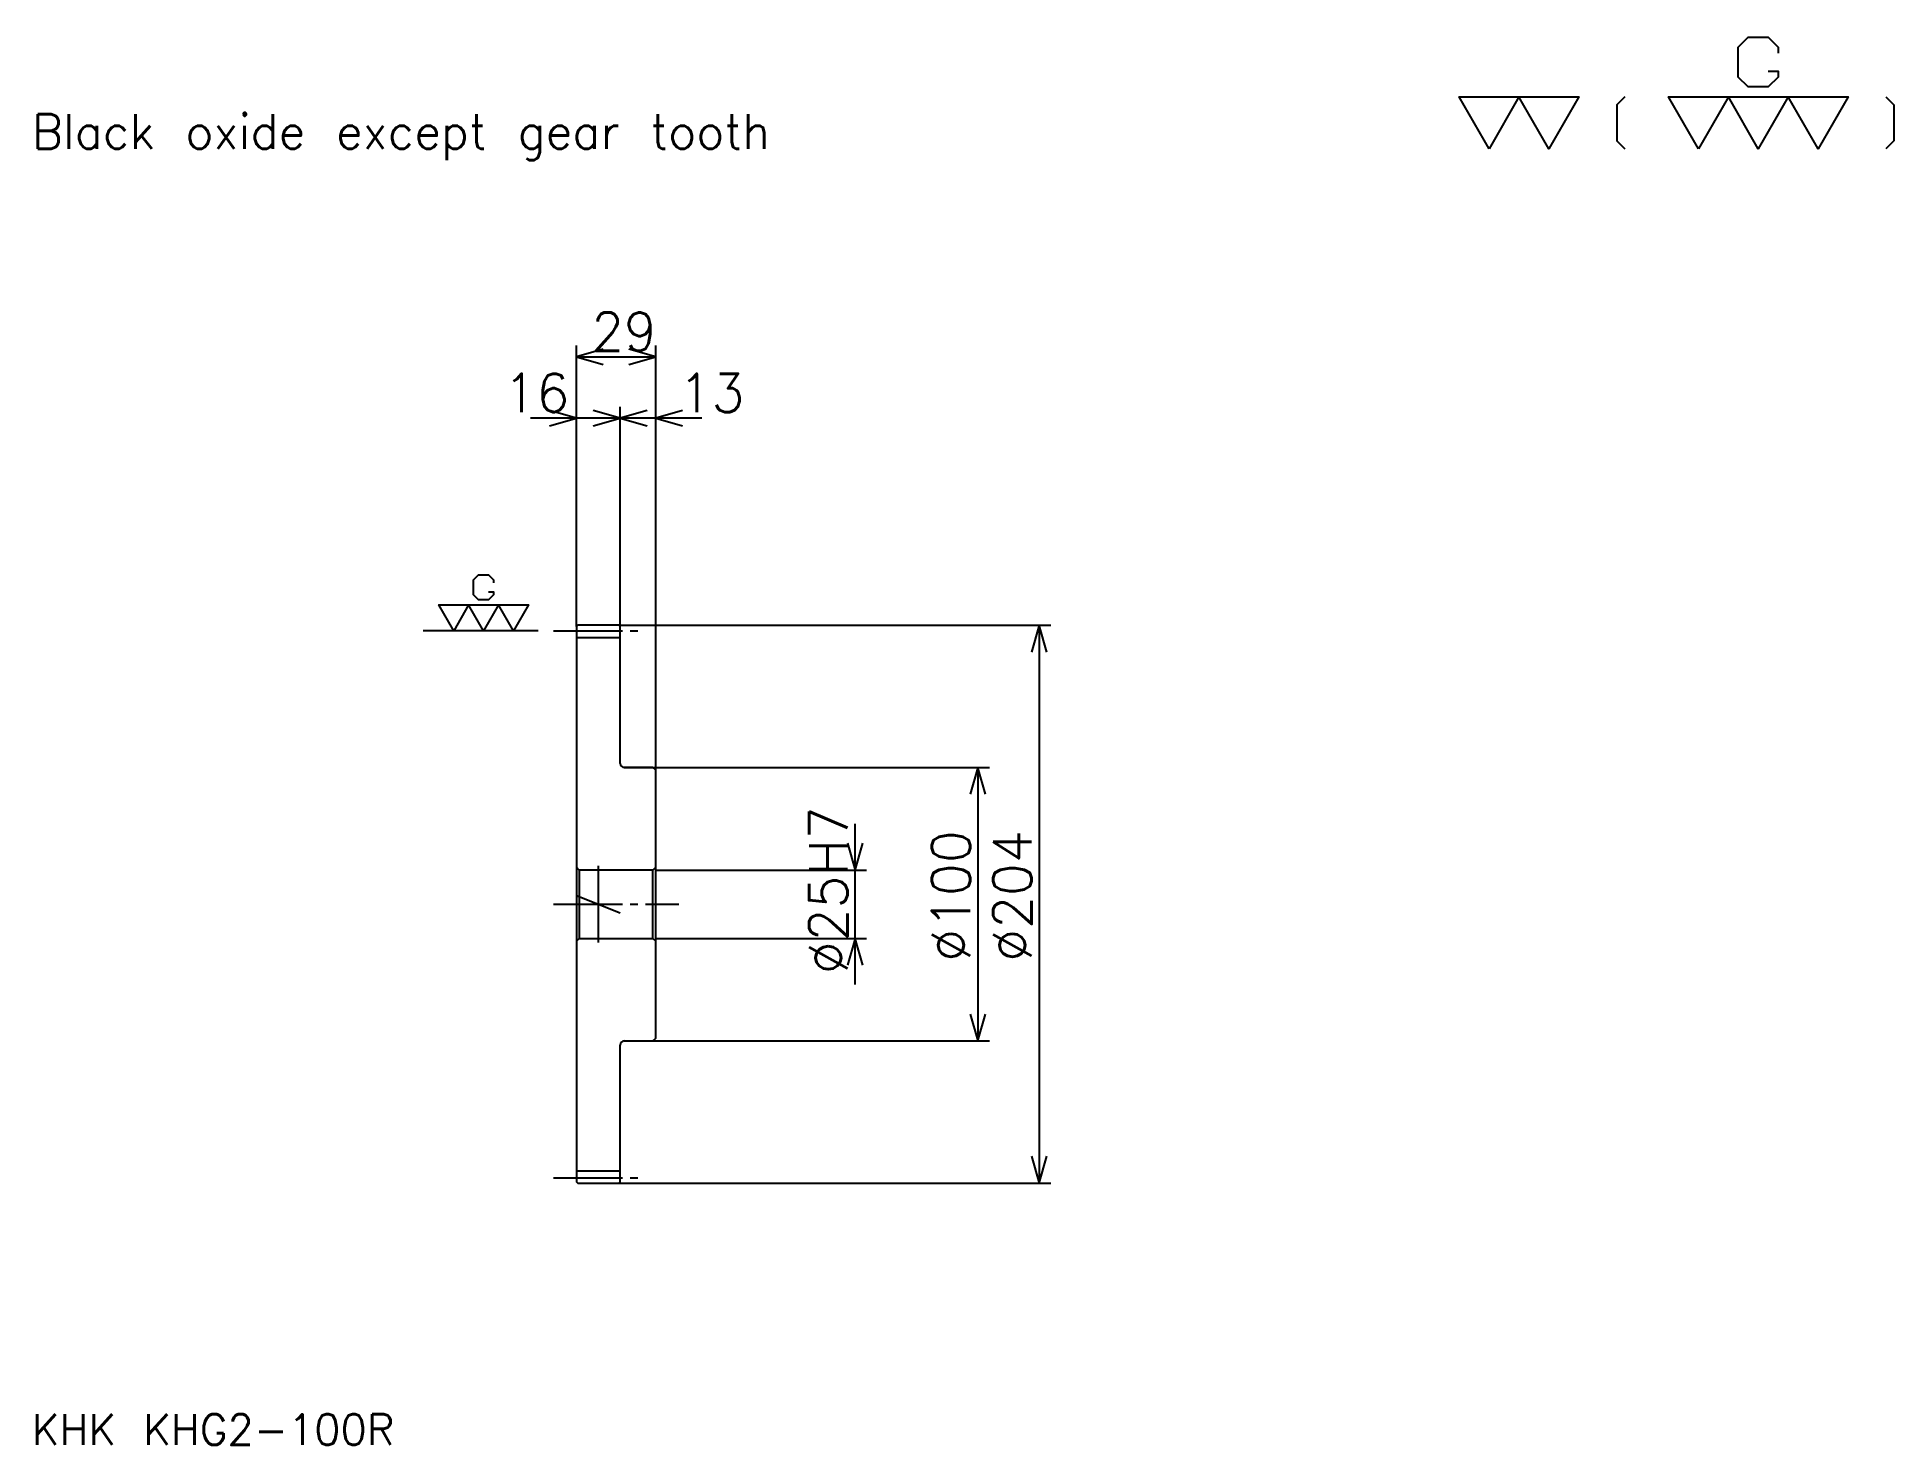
# Model space of a CAD drawing. Extents: x 30 to 709, y 31 to 546.
import ezdxf

# ---------------------------------------------------------------- set-up
doc = ezdxf.new("R2010")
doc.units = 0
doc.linetypes.add('DASHDOT', pattern=[33.652174, 25.23913, -2.804348, 2.804348, -2.804348])
doc.layers.get('0').update_dxf_attribs({"linetype": 'CONTINUOUS'})
doc.layers.add('DASHDOT', color=6, linetype='DASHDOT')
doc.styles.add('KANJI', font='TXT', dxfattribs={"bigfont": 'BIGFONT'})

msp = doc.modelspace()

# ---------------------------------------------------------------- linework, layer by layer
at = {"color": 5}
for p, q in [((227.152191, 330.554352), (227.152191, 432.913055)), ((227.152191, 428.706543), (256.152191, 428.706543)), ((256.152191, 330.554352), (256.152191, 432.913055)), ((243.152191, 330.554352), (243.152191, 410.478271)), ((259.978271, 406.271729), (210.326111, 406.271729)), ((272.978271, 406.271729), (226.326111, 406.271729)), ((227.152191, 330.054352), (227.152191, 330.554352)), ((242.652191, 330.554352), (256.152191, 330.554352)), ((243.152191, 330.054352), (243.152191, 330.554352)), ((256.152191, 330.554352), (400.576111, 330.554352)), ((256.152191, 277.554352), (256.152191, 330.554352)), ((396.369568, 330.554352), (396.369568, 126.554352)), ((244.652191, 278.554352), (256.152191, 278.554352)), ((256.152191, 278.554352), (378.141327, 278.554352)), ((373.934814, 278.554352), (373.934814, 178.554352)), ((329.065247, 199.228271), (329.065247, 257.880432)), ((256.152191, 241.054352), (333.271759, 241.054352)), ((256.152191, 216.054352), (333.271759, 216.054352)), ((244.652191, 178.554352), (256.152191, 178.554352)), ((256.152191, 178.554352), (378.141327, 178.554352)), ((242.652191, 126.554352), (256.152191, 126.554352)), ((256.152191, 126.554352), (400.576111, 126.554352))]:
    msp.add_line(p, q, dxfattribs=at)
at = {"color": 7}
for p, q in [((213.130447, 328.554352), (171.065231, 328.554352)), ((235.152191, 242.576096), (235.152191, 214.532608))]:
    msp.add_line(p, q, dxfattribs=at)
at = {"color": 4}
for p, q in [((227.152191, 326.054352), (243.152191, 326.054352)), ((228.152191, 241.054352), (228.152191, 216.054352)), ((255.152191, 241.054352), (256.152191, 242.054352)), ((255.152191, 216.054352), (256.152191, 215.054352)), ((227.152191, 131.054352), (243.152191, 131.054352))]:
    msp.add_line(p, q, dxfattribs=at)
at = {"color": 7}
for points in [[(662.947815, 533.218689), (666.593506, 533.218689), (666.593506, 531.031311), (662.947815, 527.385681), (655.656494, 527.385681), (652.010864, 531.031311), (652.010864, 541.968262), (655.656494, 545.613953), (662.947815, 545.613953), (666.593506, 541.968262), (666.593506, 539.780884)], [(560.869568, 504.782623), (549.932617, 523.73999), (593.68042, 523.73999), (582.743469, 504.782623), (571.806519, 523.73999), (560.869568, 504.782623)], [(610.450439, 523.73999), (607.533936, 520.823486), (607.533936, 507.699158), (610.450439, 504.782623)], [(637.428284, 504.782623), (626.491333, 523.73999), (692.113037, 523.73999), (681.176086, 504.782623), (670.239136, 523.73999), (659.302185, 504.782623), (648.365234, 523.73999), (637.428284, 504.782623)], [(705.966553, 523.73999), (708.883057, 520.823486), (708.883057, 507.699158), (705.966553, 504.782623)], [(195.042419, 342.7724), (196.865234, 342.7724), (196.865234, 341.678711), (195.042419, 339.855865), (191.396759, 339.855865), (189.573929, 341.678711), (189.573929, 347.147186), (191.396759, 348.970001), (195.042419, 348.970001), (196.865234, 347.147186), (196.865234, 346.053467)], [(182.282623, 328.554352), (176.814148, 338.033051), (209.625015, 338.033051), (204.15654, 328.554352), (198.688065, 338.033051), (193.219574, 328.554352), (187.751099, 338.033051), (182.282623, 328.554352)]]:
    msp.add_lwpolyline(points, dxfattribs=at)
at = {"color": 5}
for points in [[(236.967407, 431.510864), (227.152191, 428.706543), (236.967407, 425.902161)], [(246.336975, 425.902161), (256.152191, 428.706543), (246.336975, 431.510864)], [(217.336975, 403.467407), (227.152191, 406.271729), (217.336975, 409.076111)], [(233.336975, 403.467407), (243.152191, 406.271729), (233.336975, 409.076111)], [(252.967407, 409.076111), (243.152191, 406.271729), (252.967407, 403.467407)], [(265.967407, 409.076111), (256.152191, 406.271729), (265.967407, 403.467407)], [(399.17395, 320.739136), (396.369568, 330.554352), (393.565247, 320.739136)], [(376.739136, 268.739136), (373.934814, 278.554352), (371.130432, 268.739136)], [(326.260895, 250.869568), (329.065247, 241.054352), (331.869568, 250.869568)], [(331.869568, 206.239136), (329.065247, 216.054352), (326.260895, 206.239136)], [(371.130432, 188.369568), (373.934814, 178.554352), (376.739136, 188.369568)], [(393.565247, 136.369568), (396.369568, 126.554352), (399.17395, 136.369568)]]:
    msp.add_lwpolyline(points, dxfattribs=at)
at = {"color": 4}
for points in [[(243.152191, 280.054352), (243.152191, 330.054352), (242.652191, 330.554352), (227.652191, 330.554352), (227.152191, 330.054352), (227.152191, 215.054352)], [(244.652191, 178.554352), (255.152191, 178.554352), (256.152191, 179.554352), (256.152191, 277.554352), (255.152191, 278.554352), (244.652191, 278.554352)], [(227.152191, 215.054352), (228.152191, 216.054352), (255.152191, 216.054352), (255.152191, 241.054352), (228.152191, 241.054352), (227.152191, 242.054352)], [(227.152191, 215.054352), (227.152191, 127.054352), (227.652191, 126.554352), (242.652191, 126.554352), (243.152191, 127.054352), (243.152191, 177.054352)]]:
    msp.add_lwpolyline(points, dxfattribs=at)
for centre, start, end in [((244.652191, 280.054352), 180, 270), ((244.652191, 177.054352), 90, 180)]:
    msp.add_arc(centre, 1.5, start, end, dxfattribs=at)
at = {"layer": 'DASHDOT', "color": 7}
for p, q in [((218.739151, 328.554352), (251.565231, 328.554352)), ((227.152191, 231.705643), (243.152191, 225.403061)), ((218.739151, 228.554352), (264.565247, 228.554352)), ((218.739151, 128.554352), (251.565231, 128.554352))]:
    msp.add_line(p, q, dxfattribs=at)

# ---------------------------------------------------------------- texts
at = {"color": 7, "style": 'KANJI'}
for s, height, p in [('Black oxide except gear tooth', 12.619565, (28.043478, 504.782623)), ('29', 14.021739, (232.538055, 430.950012)), ('16', 14.021739, (200.510895, 408.515228)), ('13', 14.021739, (264.565247, 408.515228)), ('KHK KHG2-100R', 11.217391, (28.043478, 30.847826))]:
    msp.add_text(s, height=height, dxfattribs=at).set_placement(p)
for s, p in [('%%c25H7', (326.260895, 202.964676)), ('%%c100', (371.130432, 207.521744)), ('%%c204', (393.565247, 207.521744))]:
    msp.add_text(s, height=14.021739, rotation=90, dxfattribs=at).set_placement(p)

doc.saveas('drawing.dxf')
